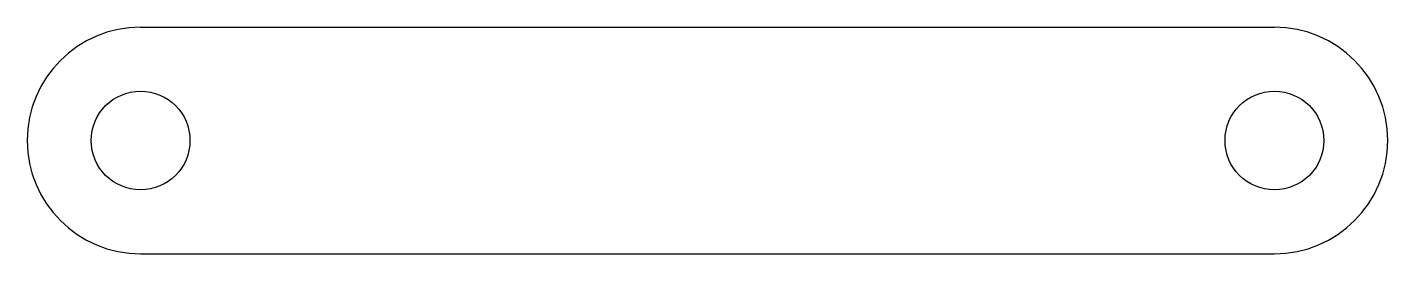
# Model space of a CAD drawing. Extents: x -3.5 to 38.5, y -3.5 to 3.5.
import ezdxf

# ---------------------------------------------------------------- set-up
doc = ezdxf.new("R2010")
doc.units = 0
doc.layers.get('0').update_dxf_attribs({"linetype": 'CONTINUOUS'})

msp = doc.modelspace()

# ---------------------------------------------------------------- linework, layer by layer
at = {"color": 7, "linetype": 'CONTINUOUS'}
for p, q in [((0, 3.5), (35, 3.5)), ((0, -3.5), (35, -3.5))]:
    msp.add_line(p, q, dxfattribs=at)
for centre in [(0, 0), (35, 0)]:
    msp.add_circle(centre, 1.525, dxfattribs=at)
for centre, start, end in [((0, 0), 90, 270), ((35, 0), 270, 90)]:
    msp.add_arc(centre, 3.5, start, end, dxfattribs=at)

doc.saveas('drawing.dxf')
